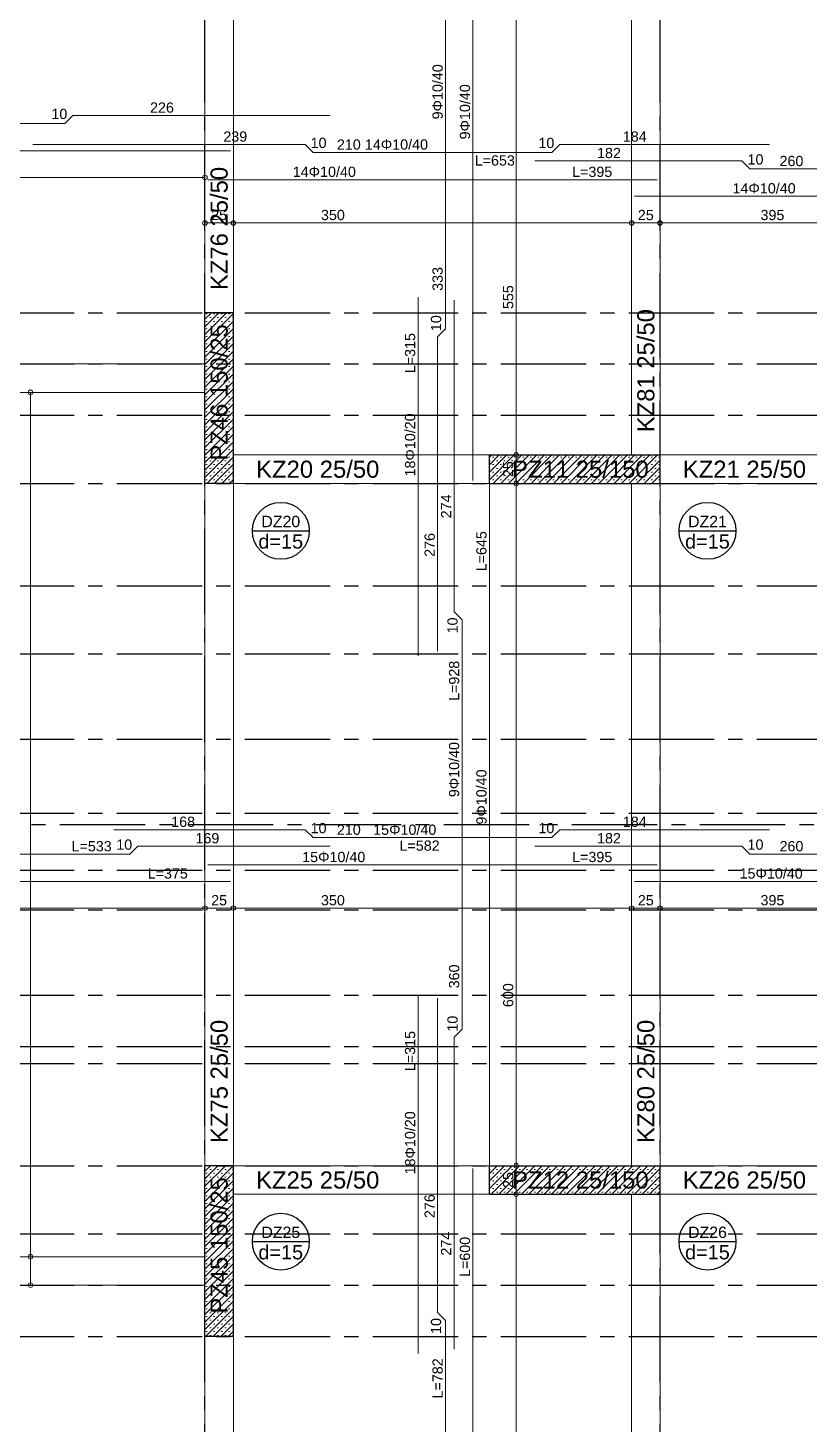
# Model space of a CAD drawing. Header units: millimetres. Extents: x 2232 to 85269, y -3593 to 5869.
# Drawn here: x 47347 to 48034, y 3601 to 4829 of the extents above; entities that cross this region are included whole.
import ezdxf

# ---------------------------------------------------------------- set-up
doc = ezdxf.new("R2010")
doc.units = ezdxf.units.MM
doc.linetypes.add('CENTER2', pattern=[112.5, 75, -12.5, 12.5, -12.5])
doc.linetypes.add('DASHDOT2', pattern=[12.7, 6.35, -3.175, 0, -3.175])
doc.layers.add('aks', color=251, linetype='DASHDOT2', lineweight=35)
for name, color, linetype in [('Donatı Topl. Uzun. Yazısı', 7, 'Continuous'), ('Donatı Uz. Yazısı', 7, 'Continuous'), ('Donatı Yazısı', 7, 'Continuous'), ('Donatı Çizgisi', 7, 'Continuous'), ('Döşeme', 7, 'Continuous'), ('Kiriş', 7, 'Continuous'), ('Panel', 7, 'Continuous'), ('Standart', 7, 'Continuous'), ('Ölçülendirme', 7, 'Continuous')]:
    doc.layers.add(name, color=color, linetype=linetype)
doc.styles.add('arial_1_18', font='arial.ttf', dxfattribs={"height": 0.2})
pattern_1 = [(45, (0, 0), (-3.314563, 3.314563), []), (45, (3.3146, 0), (-3.314563, 3.314563), [0, -4.6875])]

# ---------------------------------------------------------------- blocks, each defined once
blk = doc.blocks.new('IDE855Entity1409')
at = {"layer": 'Standart', "color": 159, "linetype": 'CENTER2', "lineweight": -3}
blk.add_lwpolyline([(-50, 1165), (3310, 1165)], dxfattribs=at)
blk = doc.blocks.new('IDE855Entity1436')
at = {"layer": 'aks', "color": 251, "linetype": 'CENTER2', "lineweight": -3}
blk.add_lwpolyline([(2840, 0), (2840, 2330)], dxfattribs=at)
blk = doc.blocks.new('IDE855Entity1450')
at = {"layer": 'aks', "color": 251, "linetype": 'CENTER2', "lineweight": -3}
blk.add_lwpolyline([(2440, 0), (2440, 2330)], dxfattribs=at)
blk = doc.blocks.new('IDE855Entity1492')
at = {"layer": 'aks', "color": 251, "linetype": 'CENTER2', "lineweight": -3}
blk.add_lwpolyline([(0, 1240), (3260, 1240)], dxfattribs=at)
blk = doc.blocks.new('IDE855Entity1499')
at = {"layer": 'aks', "color": 251, "linetype": 'CENTER2', "lineweight": -3}
blk.add_lwpolyline([(0, 1090), (3260, 1090)], dxfattribs=at)
blk = doc.blocks.new('IDE855Entity1506')
at = {"layer": 'aks', "color": 251, "linetype": 'CENTER2', "lineweight": -3}
blk.add_lwpolyline([(0, 865), (3260, 865)], dxfattribs=at)
blk = doc.blocks.new('IDE855Entity1513')
at = {"layer": 'aks', "color": 251, "linetype": 'CENTER2', "lineweight": -3}
blk.add_lwpolyline([(0, 715), (3260, 715)], dxfattribs=at)
blk = doc.blocks.new('IDE855Entity1520')
at = {"layer": 'aks', "color": 251, "linetype": 'CENTER2', "lineweight": -3}
blk.add_lwpolyline([(0, 970), (3260, 970)], dxfattribs=at)
blk = doc.blocks.new('IDE855Entity1527')
at = {"layer": 'aks', "color": 251, "linetype": 'CENTER2', "lineweight": -3}
blk.add_lwpolyline([(0, 1125), (3260, 1125)], dxfattribs=at)
blk = doc.blocks.new('IDE855Entity1534')
at = {"layer": 'aks', "color": 251, "linetype": 'CENTER2', "lineweight": -3}
blk.add_lwpolyline([(0, 1015), (3260, 1015)], dxfattribs=at)
blk = doc.blocks.new('IDE855Entity1541')
at = {"layer": 'aks', "color": 251, "linetype": 'CENTER2', "lineweight": -3}
blk.add_lwpolyline([(0, 760), (3260, 760)], dxfattribs=at)
blk = doc.blocks.new('IDE855Entity1562')
at = {"layer": 'aks', "color": 251, "linetype": 'CENTER2', "lineweight": -3}
blk.add_lwpolyline([(0, 955), (3260, 955)], dxfattribs=at)
blk = doc.blocks.new('IDE855Entity1569')
at = {"layer": 'aks', "color": 251, "linetype": 'CENTER2', "lineweight": -3}
blk.add_lwpolyline([(0, 805), (3260, 805)], dxfattribs=at)
blk = doc.blocks.new('IDE855Entity1639')
at = {"layer": 'aks', "color": 251, "linetype": 'CENTER2', "lineweight": -3}
blk.add_lwpolyline([(0, 1375), (3260, 1375)], dxfattribs=at)
blk = doc.blocks.new('IDE855Entity1646')
at = {"layer": 'aks', "color": 251, "linetype": 'CENTER2', "lineweight": -3}
blk.add_lwpolyline([(0, 1525), (3260, 1525)], dxfattribs=at)
blk = doc.blocks.new('IDE855Entity1653')
at = {"layer": 'aks', "color": 251, "linetype": 'CENTER2', "lineweight": -3}
blk.add_lwpolyline([(0, 1315), (3260, 1315)], dxfattribs=at)
blk = doc.blocks.new('IDE855Entity1660')
at = {"layer": 'aks', "color": 251, "linetype": 'CENTER2', "lineweight": -3}
blk.add_lwpolyline([(0, 1570), (3260, 1570)], dxfattribs=at)
blk = doc.blocks.new('IDE855Entity1667')
at = {"layer": 'aks', "color": 251, "linetype": 'CENTER2', "lineweight": -3}
blk.add_lwpolyline([(0, 1465), (3260, 1465)], dxfattribs=at)
blk = doc.blocks.new('IDE855Entity1674')
at = {"layer": 'aks', "color": 251, "linetype": 'CENTER2', "lineweight": -3}
blk.add_lwpolyline([(0, 1615), (3260, 1615)], dxfattribs=at)
blk = doc.blocks.new('IDE855Entity1778')
at = {"layer": 'Panel', "linetype": 'Continuous', "lineweight": 5}
h = blk.add_hatch(dxfattribs=at)
h.set_pattern_fill('SACNCR', color=163, scale=50, style=0)
h.set_pattern_definition(pattern_1)
h.paths.add_polyline_path([(2440, 715), (2440, 865), (2465, 865), (2465, 715)])
blk = doc.blocks.new('IDE855Entity1779')
at = {"layer": 'Panel', "color": 164, "linetype": 'Continuous', "lineweight": -3}
blk.add_lwpolyline([(2465, 715), (2440, 715)], dxfattribs=at)
blk = doc.blocks.new('IDE855Entity1780')
at = {"layer": 'Panel', "color": 164, "linetype": 'Continuous', "lineweight": -3}
blk.add_lwpolyline([(2465, 715), (2465, 865)], dxfattribs=at)
blk = doc.blocks.new('IDE855Entity1781')
at = {"layer": 'Panel', "color": 164, "linetype": 'Continuous', "lineweight": -3}
blk.add_lwpolyline([(2465, 865), (2440, 865)], dxfattribs=at)
blk = doc.blocks.new('IDE855Entity1782')
at = {"layer": 'Panel', "color": 164, "linetype": 'Continuous', "lineweight": -3}
blk.add_lwpolyline([(2440, 715), (2440, 865)], dxfattribs=at)
blk = doc.blocks.new('IDE855Entity1783')
at = {"layer": 'Panel', "color": 159, "linetype": 'Continuous', "lineweight": -3, "style": 'arial_1_18'}
blk.add_text('PZ45 150/25', height=15, rotation=90, dxfattribs=at).set_placement((2460, 735))
blk = doc.blocks.new('IDE855Entity1822')
at = {"layer": 'aks', "color": 251, "linetype": 'CENTER2', "lineweight": -3}
blk.add_lwpolyline([(0, 1175), (3260, 1175)], dxfattribs=at)
blk = doc.blocks.new('IDE855Entity1913')
at = {"layer": 'Panel', "linetype": 'Continuous', "lineweight": 5}
h = blk.add_hatch(dxfattribs=at)
h.set_pattern_fill('SACNCR', color=163, scale=50, style=0)
h.set_pattern_definition(pattern_1)
h.paths.add_polyline_path([(2440, 1465), (2440, 1615), (2465, 1615), (2465, 1465)])
blk = doc.blocks.new('IDE855Entity1914')
at = {"layer": 'Panel', "color": 164, "linetype": 'Continuous', "lineweight": -3}
blk.add_lwpolyline([(2465, 1465), (2440, 1465)], dxfattribs=at)
blk = doc.blocks.new('IDE855Entity1915')
at = {"layer": 'Panel', "color": 164, "linetype": 'Continuous', "lineweight": -3}
blk.add_lwpolyline([(2465, 1465), (2465, 1615)], dxfattribs=at)
blk = doc.blocks.new('IDE855Entity1916')
at = {"layer": 'Panel', "color": 164, "linetype": 'Continuous', "lineweight": -3}
blk.add_lwpolyline([(2465, 1615), (2440, 1615)], dxfattribs=at)
blk = doc.blocks.new('IDE855Entity1917')
at = {"layer": 'Panel', "color": 164, "linetype": 'Continuous', "lineweight": -3}
blk.add_lwpolyline([(2440, 1465), (2440, 1615)], dxfattribs=at)
blk = doc.blocks.new('IDE855Entity1918')
at = {"layer": 'Panel', "color": 159, "linetype": 'Continuous', "lineweight": -3, "style": 'arial_1_18'}
blk.add_text('PZ46 150/25', height=15, rotation=90, dxfattribs=at).set_placement((2460, 1485))
blk = doc.blocks.new('IDE855Entity2126')
at = {"layer": 'Kiriş', "color": 4, "linetype": 'Continuous', "lineweight": 5}
blk.add_lwpolyline([(2465, 410), (2465, 715)], dxfattribs=at)
blk = doc.blocks.new('IDE855Entity2127')
at = {"layer": 'Kiriş', "color": 4, "linetype": 'Continuous', "lineweight": 5}
blk.add_lwpolyline([(2440, 410), (2440, 715)], dxfattribs=at)
blk = doc.blocks.new('IDE855Entity2152')
at = {"layer": 'Kiriş', "color": 4, "linetype": 'Continuous', "lineweight": 5}
blk.add_lwpolyline([(2465, 1615), (2465, 1920)], dxfattribs=at)
blk = doc.blocks.new('IDE855Entity2153')
at = {"layer": 'Kiriş', "color": 4, "linetype": 'Continuous', "lineweight": 5}
blk.add_lwpolyline([(2440, 1615), (2440, 1920)], dxfattribs=at)
blk = doc.blocks.new('IDE855Entity2154')
at = {"layer": 'Kiriş', "color": 159, "linetype": 'Continuous', "lineweight": 5, "style": 'arial_1_18'}
blk.add_text('KZ76 25/50', height=15, rotation=90, dxfattribs=at).set_placement((2460, 1635))
blk = doc.blocks.new('IDE855Entity2155')
at = {"layer": 'Kiriş', "color": 4, "linetype": 'Continuous', "lineweight": 5}
blk.add_lwpolyline([(2110, 1545), (2440, 1545)], dxfattribs=at)
blk = doc.blocks.new('IDE855Entity2156')
at = {"layer": 'Kiriş', "color": 4, "linetype": 'Continuous', "lineweight": 5}
blk.add_lwpolyline([(2110, 1570), (2440, 1570)], dxfattribs=at)
blk = doc.blocks.new('IDE855Entity2161')
at = {"layer": 'Kiriş', "color": 4, "linetype": 'Continuous', "lineweight": 5}
blk.add_lwpolyline([(2110, 760), (2440, 760)], dxfattribs=at)
blk = doc.blocks.new('IDE855Entity2162')
at = {"layer": 'Kiriş', "color": 4, "linetype": 'Continuous', "lineweight": 5}
blk.add_lwpolyline([(2110, 785), (2440, 785)], dxfattribs=at)
blk = doc.blocks.new('IDE855Entity2164')
at = {"layer": 'Kiriş', "color": 4, "linetype": 'Continuous', "lineweight": 5}
blk.add_lwpolyline([(2840, 840), (3235, 840)], dxfattribs=at)
blk = doc.blocks.new('IDE855Entity2165')
at = {"layer": 'Kiriş', "color": 4, "linetype": 'Continuous', "lineweight": 5}
blk.add_lwpolyline([(2840, 865), (3235, 865)], dxfattribs=at)
blk = doc.blocks.new('IDE855Entity2166')
at = {"layer": 'Kiriş', "color": 159, "linetype": 'Continuous', "lineweight": 5, "style": 'arial_1_18'}
blk.add_text('KZ26 25/50', height=15, dxfattribs=at).set_placement((2860, 845))
blk = doc.blocks.new('IDE855Entity2167')
at = {"layer": 'Kiriş', "color": 4, "linetype": 'Continuous', "lineweight": 5}
blk.add_lwpolyline([(2840, 865), (2840, 1465)], dxfattribs=at)
blk = doc.blocks.new('IDE855Entity2168')
at = {"layer": 'Kiriş', "color": 4, "linetype": 'Continuous', "lineweight": 5}
blk.add_lwpolyline([(2815, 865), (2815, 1465)], dxfattribs=at)
blk = doc.blocks.new('IDE855Entity2169')
at = {"layer": 'Kiriş', "color": 159, "linetype": 'Continuous', "lineweight": 5, "style": 'arial_1_18'}
blk.add_text('KZ80 25/50', height=15, rotation=90, dxfattribs=at).set_placement((2835, 885))
blk = doc.blocks.new('IDE855Entity2170')
at = {"layer": 'Kiriş', "color": 4, "linetype": 'Continuous', "lineweight": 5}
blk.add_lwpolyline([(2465, 865), (2465, 1465)], dxfattribs=at)
blk = doc.blocks.new('IDE855Entity2171')
at = {"layer": 'Kiriş', "color": 4, "linetype": 'Continuous', "lineweight": 5}
blk.add_lwpolyline([(2440, 865), (2440, 1465)], dxfattribs=at)
blk = doc.blocks.new('IDE855Entity2172')
at = {"layer": 'Kiriş', "color": 159, "linetype": 'Continuous', "lineweight": 5, "style": 'arial_1_18'}
blk.add_text('KZ75 25/50', height=15, rotation=90, dxfattribs=at).set_placement((2460, 885))
blk = doc.blocks.new('IDE855Entity2173')
at = {"layer": 'Panel', "linetype": 'Continuous', "lineweight": 5}
h = blk.add_hatch(dxfattribs=at)
h.set_pattern_fill('SACNCR', color=163, scale=50, style=0)
h.set_pattern_definition(pattern_1)
h.paths.add_polyline_path([(2690, 1490), (2840, 1490), (2840, 1465), (2690, 1465)])
blk = doc.blocks.new('IDE855Entity2174')
at = {"layer": 'Panel', "color": 164, "linetype": 'Continuous', "lineweight": -3}
blk.add_lwpolyline([(2690, 1465), (2690, 1490)], dxfattribs=at)
blk = doc.blocks.new('IDE855Entity2175')
at = {"layer": 'Panel', "color": 164, "linetype": 'Continuous', "lineweight": -3}
blk.add_lwpolyline([(2690, 1465), (2840, 1465)], dxfattribs=at)
blk = doc.blocks.new('IDE855Entity2176')
at = {"layer": 'Panel', "color": 164, "linetype": 'Continuous', "lineweight": -3}
blk.add_lwpolyline([(2840, 1465), (2840, 1490)], dxfattribs=at)
blk = doc.blocks.new('IDE855Entity2177')
at = {"layer": 'Panel', "color": 164, "linetype": 'Continuous', "lineweight": -3}
blk.add_lwpolyline([(2690, 1490), (2840, 1490)], dxfattribs=at)
blk = doc.blocks.new('IDE855Entity2178')
at = {"layer": 'Panel', "color": 159, "linetype": 'Continuous', "lineweight": -3, "style": 'arial_1_18'}
blk.add_text('PZ11 25/150', height=15, dxfattribs=at).set_placement((2710, 1470))
blk = doc.blocks.new('IDE855Entity2179')
at = {"layer": 'Panel', "linetype": 'Continuous', "lineweight": 5}
h = blk.add_hatch(dxfattribs=at)
h.set_pattern_fill('SACNCR', color=163, scale=50, style=0)
h.set_pattern_definition(pattern_1)
h.paths.add_polyline_path([(2690, 865), (2840, 865), (2840, 840), (2690, 840)])
blk = doc.blocks.new('IDE855Entity2180')
at = {"layer": 'Panel', "color": 164, "linetype": 'Continuous', "lineweight": -3}
blk.add_lwpolyline([(2690, 840), (2690, 865)], dxfattribs=at)
blk = doc.blocks.new('IDE855Entity2181')
at = {"layer": 'Panel', "color": 164, "linetype": 'Continuous', "lineweight": -3}
blk.add_lwpolyline([(2690, 840), (2840, 840)], dxfattribs=at)
blk = doc.blocks.new('IDE855Entity2182')
at = {"layer": 'Panel', "color": 164, "linetype": 'Continuous', "lineweight": -3}
blk.add_lwpolyline([(2840, 840), (2840, 865)], dxfattribs=at)
blk = doc.blocks.new('IDE855Entity2183')
at = {"layer": 'Panel', "color": 164, "linetype": 'Continuous', "lineweight": -3}
blk.add_lwpolyline([(2690, 865), (2840, 865)], dxfattribs=at)
blk = doc.blocks.new('IDE855Entity2184')
at = {"layer": 'Panel', "color": 159, "linetype": 'Continuous', "lineweight": -3, "style": 'arial_1_18'}
blk.add_text('PZ12 25/150', height=15, dxfattribs=at).set_placement((2710, 845))
blk = doc.blocks.new('IDE855Entity2197')
at = {"layer": 'Kiriş', "color": 4, "linetype": 'Continuous', "lineweight": 5}
blk.add_lwpolyline([(2465, 1465), (2690, 1465)], dxfattribs=at)
blk = doc.blocks.new('IDE855Entity2198')
at = {"layer": 'Kiriş', "color": 4, "linetype": 'Continuous', "lineweight": 5}
blk.add_lwpolyline([(2465, 1490), (2690, 1490)], dxfattribs=at)
blk = doc.blocks.new('IDE855Entity2199')
at = {"layer": 'Kiriş', "color": 159, "linetype": 'Continuous', "lineweight": 5, "style": 'arial_1_18'}
blk.add_text('KZ20 25/50', height=15, dxfattribs=at).set_placement((2485, 1470))
blk = doc.blocks.new('IDE855Entity2200')
at = {"layer": 'Kiriş', "color": 4, "linetype": 'Continuous', "lineweight": 5}
blk.add_lwpolyline([(2840, 1465), (3235, 1465)], dxfattribs=at)
blk = doc.blocks.new('IDE855Entity2201')
at = {"layer": 'Kiriş', "color": 4, "linetype": 'Continuous', "lineweight": 5}
blk.add_lwpolyline([(2840, 1490), (3235, 1490)], dxfattribs=at)
blk = doc.blocks.new('IDE855Entity2202')
at = {"layer": 'Kiriş', "color": 159, "linetype": 'Continuous', "lineweight": 5, "style": 'arial_1_18'}
blk.add_text('KZ21 25/50', height=15, dxfattribs=at).set_placement((2860, 1470))
blk = doc.blocks.new('IDE855Entity2203')
at = {"layer": 'Kiriş', "color": 4, "linetype": 'Continuous', "lineweight": 5}
blk.add_lwpolyline([(2840, 1490), (2840, 1920)], dxfattribs=at)
blk = doc.blocks.new('IDE855Entity2204')
at = {"layer": 'Kiriş', "color": 4, "linetype": 'Continuous', "lineweight": 5}
blk.add_lwpolyline([(2815, 1490), (2815, 1920)], dxfattribs=at)
blk = doc.blocks.new('IDE855Entity2205')
at = {"layer": 'Kiriş', "color": 159, "linetype": 'Continuous', "lineweight": 5, "style": 'arial_1_18'}
blk.add_text('KZ81 25/50', height=15, rotation=90, dxfattribs=at).set_placement((2835, 1510))
blk = doc.blocks.new('IDE855Entity2206')
at = {"layer": 'Kiriş', "color": 4, "linetype": 'Continuous', "lineweight": 5}
blk.add_lwpolyline([(2840, 410), (2840, 840)], dxfattribs=at)
blk = doc.blocks.new('IDE855Entity2207')
at = {"layer": 'Kiriş', "color": 4, "linetype": 'Continuous', "lineweight": 5}
blk.add_lwpolyline([(2815, 410), (2815, 840)], dxfattribs=at)
blk = doc.blocks.new('IDE855Entity2209')
at = {"layer": 'Kiriş', "color": 4, "linetype": 'Continuous', "lineweight": 5}
blk.add_lwpolyline([(2465, 840), (2690, 840)], dxfattribs=at)
blk = doc.blocks.new('IDE855Entity2210')
at = {"layer": 'Kiriş', "color": 4, "linetype": 'Continuous', "lineweight": 5}
blk.add_lwpolyline([(2465, 865), (2690, 865)], dxfattribs=at)
blk = doc.blocks.new('IDE855Entity2211')
at = {"layer": 'Kiriş', "color": 159, "linetype": 'Continuous', "lineweight": 5, "style": 'arial_1_18'}
blk.add_text('KZ25 25/50', height=15, dxfattribs=at).set_placement((2485, 845))
blk = doc.blocks.new('IDE855Entity2236')
at = {"layer": 'Döşeme', "color": 117, "linetype": 'Continuous', "lineweight": -3}
blk.add_lwpolyline([(2481.7, 798.3), (2531.7, 798.3)], dxfattribs=at)
blk.add_circle((2506.7, 798.3), 25, dxfattribs=at)
at = {"layer": 'Döşeme', "color": 178, "linetype": 'Continuous', "lineweight": -3, "style": 'arial_1_18'}
blk.add_text('DZ25', height=10, dxfattribs=at).set_placement((2489.6, 801.5))
at = {"layer": 'Döşeme', "color": 164, "linetype": 'Continuous', "lineweight": -3, "style": 'arial_1_18'}
blk.add_text('d=15', height=12.5, dxfattribs=at).set_placement((2487, 782.7))
blk = doc.blocks.new('IDE855Entity2237')
at = {"layer": 'Döşeme', "color": 117, "linetype": 'Continuous', "lineweight": -3}
blk.add_lwpolyline([(2856.7, 798.3), (2906.7, 798.3)], dxfattribs=at)
blk.add_circle((2881.7, 798.3), 25, dxfattribs=at)
at = {"layer": 'Döşeme', "color": 178, "linetype": 'Continuous', "lineweight": -3, "style": 'arial_1_18'}
blk.add_text('DZ26', height=10, dxfattribs=at).set_placement((2864.6, 801.5))
at = {"layer": 'Döşeme', "color": 164, "linetype": 'Continuous', "lineweight": -3, "style": 'arial_1_18'}
blk.add_text('d=15', height=12.5, dxfattribs=at).set_placement((2862, 782.7))
blk = doc.blocks.new('IDE855Entity2239')
at = {"layer": 'Döşeme', "color": 117, "linetype": 'Continuous', "lineweight": -3}
blk.add_lwpolyline([(2856.7, 1423.3), (2906.7, 1423.3)], dxfattribs=at)
blk.add_circle((2881.7, 1423.3), 25, dxfattribs=at)
at = {"layer": 'Döşeme', "color": 178, "linetype": 'Continuous', "lineweight": -3, "style": 'arial_1_18'}
blk.add_text('DZ21', height=10, dxfattribs=at).set_placement((2864.6, 1426.5))
at = {"layer": 'Döşeme', "color": 164, "linetype": 'Continuous', "lineweight": -3, "style": 'arial_1_18'}
blk.add_text('d=15', height=12.5, dxfattribs=at).set_placement((2862, 1407.7))
blk = doc.blocks.new('IDE855Entity2242')
at = {"layer": 'Döşeme', "color": 117, "linetype": 'Continuous', "lineweight": -3}
blk.add_lwpolyline([(2481.7, 1423.3), (2531.7, 1423.3)], dxfattribs=at)
blk.add_circle((2506.7, 1423.3), 25, dxfattribs=at)
at = {"layer": 'Döşeme', "color": 178, "linetype": 'Continuous', "lineweight": -3, "style": 'arial_1_18'}
blk.add_text('DZ20', height=10, dxfattribs=at).set_placement((2489.6, 1426.5))
at = {"layer": 'Döşeme', "color": 164, "linetype": 'Continuous', "lineweight": -3, "style": 'arial_1_18'}
blk.add_text('d=15', height=12.5, dxfattribs=at).set_placement((2487, 1407.7))
blk = doc.blocks.new('IDE855Entity2562')
at = {"layer": 'Donatı Çizgisi', "color": 5, "linetype": 'Continuous', "lineweight": 5}
for points in [[(2675.5, 1467.5), (2675.5, 2067.5)], [(2651.5, 1601), (2651.5, 1934)], [(1948, 1781.5), (2317, 1781.5)], [(2317, 1781.5), (2324, 1788.5)], [(2324, 1788.5), (2550, 1788.5)], [(1802.5, 1757.5), (2462.5, 1757.5)], [(2288.8, 1763), (2528, 1763)], [(2528, 1763), (2535, 1756)], [(2535, 1756), (2745, 1756)], [(2745, 1756), (2752, 1763)], [(2752, 1763), (2936.3, 1763)], [(2730, 1748.5), (2912, 1748.5)], [(2912, 1748.5), (2919, 1741.5)], [(2442.5, 1732), (2837.5, 1732)], [(2919, 1741.5), (3178.6, 1741.5)], [(2817.5, 1717.5), (3257.5, 1717.5)], [(2627.3, 1313.5), (2627.3, 1628.7)], [(2659, 1352), (2659, 1626.2)], [(2644.5, 1594), (2651.5, 1601)], [(2644.5, 1317.5), (2644.5, 1594)], [(2690, 842.5), (2690, 1487.5)], [(2666, 1345), (2659, 1352)], [(2666, 985), (2666, 1345)], [(2360, 1160.5), (2528, 1160.5)], [(2528, 1160.5), (2535, 1153.5)], [(2745, 1153.5), (2752, 1160.5)], [(2752, 1160.5), (2936.3, 1160.5)], [(2374, 1139), (2381, 1146)], [(2381, 1146), (2550, 1146)], [(2535, 1153.5), (2745, 1153.5)], [(2730, 1146), (2912, 1146)], [(2912, 1146), (2919, 1139)], [(2176, 1139), (2374, 1139)], [(2442.5, 1129.5), (2837.5, 1129.5)], [(2919, 1139), (3178.6, 1139)], [(2087.5, 1115), (2462.5, 1115)], [(2817.5, 1115), (3257.5, 1115)], [(2627.3, 699.8), (2627.3, 1015)], [(2644.5, 736), (2644.5, 1012.5)], [(2659, 978), (2666, 985)], [(2659, 703.8), (2659, 978)], [(2675.5, 262.5), (2675.5, 862.5)], [(2651.5, 729), (2644.5, 736)], [(2651.5, 396), (2651.5, 729)]]:
    blk.add_lwpolyline(points, dxfattribs=at)
at = {"layer": 'Donatı Topl. Uzun. Yazısı', "color": 1, "linetype": 'Continuous', "lineweight": 5, "style": 'arial_1_18'}
for s, p in [('L=653', (2677.1, 1744.5)), ('L=395', (2762.7, 1734.5)), ('L=533', (2322.8, 1141.5)), ('L=582', (2611, 1142)), ('L=395', (2762.7, 1132)), ('L=375', (2389.7, 1117.5))]:
    blk.add_text(s, height=9, dxfattribs=at).set_placement(p)
for s, p in [('L=315', (2624.8, 1561.9)), ('L=645', (2687.5, 1387.7)), ('L=928', (2663.5, 1273.7)), ('L=315', (2624.8, 948.2)), ('L=600', (2673, 767.2)), ('L=782', (2649, 660.4))]:
    blk.add_text(s, height=9, rotation=90, dxfattribs=at).set_placement(p)
at = {"layer": 'Donatı Uz. Yazısı', "color": 5, "linetype": 'Continuous', "lineweight": 5, "style": 'arial_1_18'}
for s, p in [('10', (2305.1, 1785.4)), ('226', (2391.8, 1791)), ('239', (2456.2, 1765.5)), ('10', (2532.9, 1759.9)), ('10', (2733.1, 1759.9)), ('184', (2807.3, 1765.5)), ('210', (2556, 1758.5)), ('182', (2784.6, 1751)), ('10', (2916.9, 1745.4)), ('260', (2945, 1744)), ('168', (2410.4, 1163)), ('10', (2532.9, 1157.4)), ('10', (2733.1, 1157.4)), ('184', (2807.3, 1163)), ('169', (2431.7, 1148.5)), ('210', (2556, 1156)), ('182', (2784.6, 1148.5)), ('10', (2362.1, 1142.9)), ('10', (2916.9, 1142.9)), ('260', (2945, 1141.5))]:
    blk.add_text(s, height=9, dxfattribs=at).set_placement(p)
for s, p in [('333', (2649, 1634.3)), ('10', (2647.6, 1598.9)), ('274', (2656.5, 1434.3)), ('276', (2642, 1400.4)), ('10', (2662.1, 1333.1)), ('360', (2663.5, 1021)), ('10', (2662.1, 982.9)), ('276', (2642, 819)), ('274', (2656.5, 786)), ('10', (2647.6, 717.1))]:
    blk.add_text(s, height=9, rotation=90, dxfattribs=at).set_placement(p)
at = {"layer": 'Donatı Yazısı', "color": 5, "linetype": 'Continuous', "lineweight": 5, "style": 'arial_1_18'}
for s, p in [('9Φ10/40', (2649, 1785.1)), ('9Φ10/40', (2673, 1767.5)), ('18Φ10/20', (2624.8, 1471.1)), ('9Φ10/40', (2663.5, 1189.1)), ('9Φ10/40', (2687.5, 1165)), ('18Φ10/20', (2624.8, 857.4))]:
    blk.add_text(s, height=9, rotation=90, dxfattribs=at).set_placement(p)
for s, p in [('14Φ10/40', (2580.6, 1758.5)), ('14Φ10/40', (2517.2, 1734.5)), ('14Φ10/40', (2903.7, 1720)), ('15Φ10/40', (2587.9, 1156)), ('15Φ10/40', (2525.5, 1132)), ('15Φ10/40', (2909.9, 1117.5))]:
    blk.add_text(s, height=9, dxfattribs=at).set_placement(p)
blk = doc.blocks.new('IDE855Entity2563')
at = {"layer": 'Ölçülendirme', "color": 1, "linetype": 'Continuous', "lineweight": 5}
for points in [[(2713.5, 1465), (2713.5, 2045)], [(1800, 1734), (2440, 1734)], [(2440, 1694), (2815, 1694)], [(2815, 1694), (3260, 1694)], [(2286.7, 760), (2286.7, 1545)], [(2713.5, 840), (2713.5, 1465)], [(2085, 1091.5), (2440, 1091.5)], [(2440, 1091.5), (2815, 1091.5)], [(2815, 1091.5), (3260, 1091.5)], [(2713.5, 260), (2713.5, 840)]]:
    blk.add_lwpolyline(points, dxfattribs=at)
for centre in [(2440, 1734), (2440, 1694), (2465, 1694), (2815, 1694), (2815, 1694), (2840, 1694), (2286.7, 1545), (2713.5, 1490), (2713.5, 1465), (2713.5, 1465), (2440, 1091.5), (2440, 1091.5), (2465, 1091.5), (2815, 1091.5), (2815, 1091.5), (2840, 1091.5), (2713.5, 865), (2713.5, 840), (2713.5, 840), (2286.7, 785), (2286.7, 760)]:
    blk.add_circle(centre, 2, dxfattribs=at)
at = {"layer": 'Ölçülendirme', "color": 1, "linetype": 'Continuous', "lineweight": 5, "style": 'arial_1_18'}
for s, p in [('25', (2445.5, 1696.5)), ('350', (2542, 1696.5)), ('25', (2820.5, 1696.5)), ('395', (2928.3, 1696.5)), ('25', (2445.5, 1094)), ('350', (2542, 1094)), ('25', (2820.5, 1094)), ('395', (2928.3, 1094))]:
    blk.add_text(s, height=9, dxfattribs=at).set_placement(p)
for s, p in [('555', (2711, 1618.3)), ('25', (2711, 1470.5)), ('600', (2711, 1004.5)), ('25', (2711, 845.5))]:
    blk.add_text(s, height=9, rotation=90, dxfattribs=at).set_placement(p)

msp = doc.modelspace()

# ---------------------------------------------------------------- block references
at = {"layer": 'aks'}
for name in ['IDE855Entity1450', 'IDE855Entity1436', 'IDE855Entity1674', 'IDE855Entity1660', 'IDE855Entity1646', 'IDE855Entity1667', 'IDE855Entity1639', 'IDE855Entity1653', 'IDE855Entity1492', 'IDE855Entity1822', 'IDE855Entity1527', 'IDE855Entity1499', 'IDE855Entity1534', 'IDE855Entity1520', 'IDE855Entity1562', 'IDE855Entity1506', 'IDE855Entity1569', 'IDE855Entity1541', 'IDE855Entity1513']:
    msp.add_blockref(name, (45062.8, 2963.3), dxfattribs=at)
at = {"layer": 'Döşeme'}
for name in ['IDE855Entity2242', 'IDE855Entity2239', 'IDE855Entity2236', 'IDE855Entity2237']:
    msp.add_blockref(name, (45062.8, 2963.3), dxfattribs=at)
at = {"layer": 'Kiriş'}
for name in ['IDE855Entity2153', 'IDE855Entity2152', 'IDE855Entity2204', 'IDE855Entity2203', 'IDE855Entity2154', 'IDE855Entity2205', 'IDE855Entity2156', 'IDE855Entity2155', 'IDE855Entity2198', 'IDE855Entity2199', 'IDE855Entity2201', 'IDE855Entity2202', 'IDE855Entity2171', 'IDE855Entity2170', 'IDE855Entity2197', 'IDE855Entity2168', 'IDE855Entity2167', 'IDE855Entity2200', 'IDE855Entity2172', 'IDE855Entity2169', 'IDE855Entity2210', 'IDE855Entity2211', 'IDE855Entity2165', 'IDE855Entity2166', 'IDE855Entity2209', 'IDE855Entity2207', 'IDE855Entity2164', 'IDE855Entity2206', 'IDE855Entity2162', 'IDE855Entity2161', 'IDE855Entity2127', 'IDE855Entity2126']:
    msp.add_blockref(name, (45062.8, 2963.3), dxfattribs=at)
at = {"layer": 'Panel'}
for name in ['IDE855Entity1913', 'IDE855Entity1916', 'IDE855Entity1917', 'IDE855Entity1918', 'IDE855Entity1915', 'IDE855Entity2173', 'IDE855Entity2174', 'IDE855Entity2177', 'IDE855Entity2178', 'IDE855Entity2176', 'IDE855Entity1914', 'IDE855Entity2175', 'IDE855Entity1778', 'IDE855Entity1781', 'IDE855Entity1782', 'IDE855Entity1780', 'IDE855Entity2179', 'IDE855Entity2180', 'IDE855Entity2183', 'IDE855Entity2184', 'IDE855Entity2182', 'IDE855Entity1783', 'IDE855Entity2181', 'IDE855Entity1779']:
    msp.add_blockref(name, (45062.8, 2963.3), dxfattribs=at)
at = {"layer": 'Standart'}
for name in ['IDE855Entity2563', 'IDE855Entity2562', 'IDE855Entity1409']:
    msp.add_blockref(name, (45062.8, 2963.3), dxfattribs=at)

doc.saveas('drawing.dxf')
